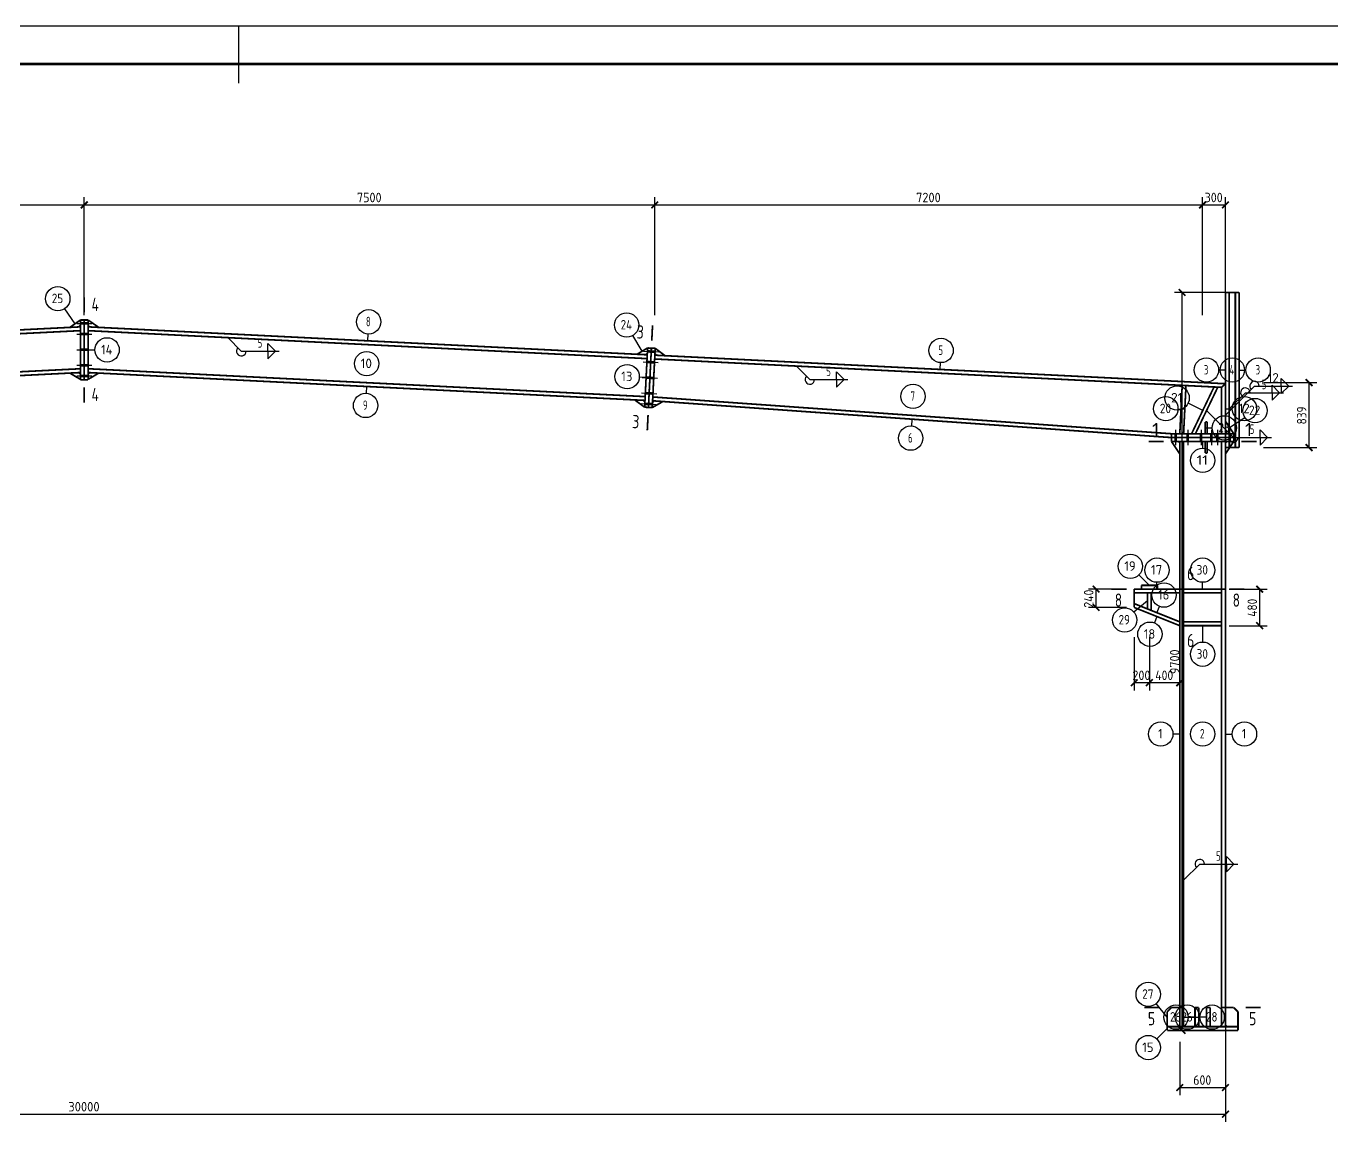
# Model space of a CAD drawing. Extents: x 14207793 to 14719554, y -1675802 to -1228715.
# Drawn here: x 14372592 to 14406920, y -1278783 to -1249743 of the extents above; entities that cross this region are included whole.
import ezdxf
from ezdxf.enums import TextEntityAlignment as Align

# ---------------------------------------------------------------- set-up
doc = ezdxf.new("R2010")
doc.units = 0
doc.header["$LTSCALE"] = 500
doc.header["$MEASUREMENT"] = 0
doc.linetypes.add('6', pattern=[8.75, 5, -1.25, 1.25, -1.25])
for name, color, linetype in [('10', 1, 'CONTINUOUS'), ('111', 253, '6'), ('114', 2, 'CONTINUOUS'), ('14', 2, 'CONTINUOUS'), ('图框外框__细线', 253, 'CONTINUOUS'), ('尺寸标注', 253, 'CONTINUOUS'), ('柱子', 3, 'CONTINUOUS'), ('焊缝标注', 253, 'CONTINUOUS'), ('编号标注', 253, 'CONTINUOUS')]:
    doc.layers.add(name, color=color, linetype=linetype)
doc.styles.get("Standard").update_dxf_attribs({"font": 'SYSZ.shx', "width": 0.75, "bigfont": 'SYFS.shx'})

msp = doc.modelspace()

# ---------------------------------------------------------------- linework, layer by layer
at = {"layer": '10', "const_width": 45}
for points in [[(14374121.4, -1256868.36), (14374121.4, -1257268.36)], [(14389060.47, -1257609.34), (14389040.5, -1258008.84)], [(14374121.4, -1259638.36), (14374121.4, -1259238.36)], [(14388922.64, -1260365.9), (14388942.62, -1259966.4)], [(14402101.4, -1260658.43), (14402501.4, -1260658.43)], [(14404941.41, -1260658.43), (14404541.41, -1260658.43)], [(14402921.4, -1263943.36), (14402921.4, -1264343.36)], [(14401121.4, -1264543.36), (14401521.4, -1264543.36)], [(14404621.4, -1264543.36), (14404221.4, -1264543.36)], [(14402921.4, -1266103.36), (14402921.4, -1265703.36)], [(14401991.4, -1275543.36), (14402391.4, -1275543.36)], [(14405051.4, -1275543.36), (14404651.4, -1275543.36)]]:
    msp.add_lwpolyline(points, dxfattribs=at)
at = {"layer": '111'}
msp.add_line((14404121.4, -1274643.36), (14404121.4, -1280143.36), dxfattribs=at)
at = {"layer": '114'}
for p, q in [((14373921.4, -1257558.37), (14374321.4, -1257558.37)), ((14373921.4, -1257838.49), (14374321.4, -1257838.49)), ((14373921.4, -1258248.49), (14374321.4, -1258248.49)), ((14388826.27, -1258288.49), (14389225.77, -1258308.47)), ((14373921.4, -1258659.74), (14374321.4, -1258659.74)), ((14388812.28, -1258568.15), (14389211.78, -1258588.12)), ((14373921.4, -1258939.86), (14374321.4, -1258939.86)), ((14388791.81, -1258977.63), (14389191.31, -1258997.61)), ((14388771.34, -1259387.13), (14389170.84, -1259407.1)), ((14388757.35, -1259666.78), (14389156.85, -1259686.75)), ((14402811.41, -1260358.43), (14402811.41, -1260758.43)), ((14403131.41, -1260358.43), (14403131.41, -1260758.43)), ((14403481.4, -1260358.43), (14403481.4, -1260758.43)), ((14403751.4, -1260358.43), (14403751.4, -1260758.43)), ((14403911.4, -1260358.43), (14403911.4, -1260758.43)), ((14404231.4, -1260358.43), (14404231.4, -1260758.43))]:
    msp.add_line(p, q, dxfattribs=at)
at = {"layer": '114', "color": 1, "const_width": 70}
for points in [[(14374021.4, -1257558.37), (14374221.4, -1257558.37)], [(14374021.4, -1257838.49), (14374221.4, -1257838.49)], [(14374021.4, -1258248.49), (14374221.4, -1258248.49)], [(14388926.14, -1258293.48), (14389125.89, -1258303.48)], [(14374021.4, -1258659.74), (14374221.4, -1258659.74)], [(14388912.16, -1258573.14), (14389111.91, -1258583.13)], [(14374021.4, -1258939.86), (14374221.4, -1258939.86)], [(14388891.69, -1258982.63), (14389091.43, -1258992.62)], [(14388871.22, -1259392.12), (14389070.96, -1259402.1)], [(14388857.23, -1259671.77), (14389056.98, -1259681.76)], [(14402811.41, -1260458.43), (14402811.41, -1260658.43)], [(14403131.41, -1260458.43), (14403131.41, -1260658.43)], [(14403481.4, -1260458.43), (14403481.4, -1260658.43)], [(14403751.4, -1260458.43), (14403751.4, -1260658.43)], [(14403911.4, -1260458.43), (14403911.4, -1260658.43)], [(14404231.4, -1260458.43), (14404231.4, -1260658.43)]]:
    msp.add_lwpolyline(points, dxfattribs=at)
at = {"layer": '14', "const_width": 45}
for points in [[(14373741.75, -1257662.35), (14374021.4, -1257468.36)], [(14373981.46, -1257650.36), (14373741.75, -1257662.35)], [(14374021.4, -1257608.37), (14373981.46, -1257650.36)], [(14374021.4, -1257468.36), (14374021.4, -1257608.37)], [(14374021.4, -1257468.36), (14374121.4, -1257468.36)], [(14374021.4, -1259038.36), (14374021.4, -1257468.36)], [(14374121.4, -1257468.36), (14374121.4, -1259038.36)], [(14374121.4, -1257468.36), (14374221.4, -1257468.36)], [(14374121.4, -1259038.36), (14374121.4, -1257468.36)], [(14374221.4, -1257468.36), (14374501.05, -1257662.35)], [(14374221.4, -1257608.37), (14374221.4, -1257468.36)], [(14374221.4, -1257468.36), (14374221.4, -1259038.36)], [(14374261.35, -1257650.36), (14374221.4, -1257608.37)], [(14374501.05, -1257662.35), (14374261.35, -1257650.36)], [(14388651.98, -1258369.89), (14388930.63, -1258203.6)], [(14388881.7, -1258381.38), (14388651.98, -1258369.89)], [(14388852.74, -1259761.66), (14388930.63, -1258203.6)], [(14388923.65, -1258343.42), (14388881.7, -1258381.38)], [(14388930.63, -1258203.6), (14388923.65, -1258343.42)], [(14388930.63, -1258203.6), (14389030.51, -1258208.59)], [(14388952.61, -1259766.65), (14389030.51, -1258208.59)], [(14389030.51, -1258208.59), (14388952.61, -1259766.65)], [(14389030.51, -1258208.59), (14389130.38, -1258213.59)], [(14389130.38, -1258213.59), (14389052.48, -1259771.64)], [(14389123.39, -1258353.41), (14389130.38, -1258213.58)], [(14389161.34, -1258395.36), (14389123.39, -1258353.41)], [(14389130.38, -1258213.58), (14389391.06, -1258406.85)], [(14389391.06, -1258406.85), (14389161.34, -1258395.36)], [(14373741.75, -1258863.85), (14373981.46, -1258851.86)], [(14374021.4, -1259029.86), (14373741.75, -1258863.85)], [(14373981.46, -1258851.86), (14374021.4, -1258889.86)], [(14374021.4, -1258889.86), (14374021.4, -1259029.86)], [(14374121.4, -1259038.36), (14374021.4, -1259038.36)], [(14374221.4, -1259038.36), (14374121.4, -1259038.36)], [(14374221.4, -1258889.87), (14374261.35, -1258851.87)], [(14374501.05, -1258863.85), (14374221.4, -1259029.87)], [(14374221.4, -1259029.87), (14374221.4, -1258889.87)], [(14374261.35, -1258851.87), (14374501.05, -1258863.85)], [(14404021.4, -1259238.49), (14404121.4, -1259143.36)], [(14404121.4, -1259143.36), (14404121.4, -1260458.43)], [(14402984.99, -1259186.67), (14402921.41, -1260458.43)], [(14403084.75, -1259191.66), (14402984.99, -1259186.67)], [(14403021.41, -1260458.43), (14403084.75, -1259191.66)], [(14403231.41, -1260458.43), (14403821.65, -1259228.5)], [(14403921.52, -1259233.49), (14403331.41, -1260458.43)], [(14403821.65, -1259228.5), (14403921.52, -1259233.49)], [(14404021.41, -1260458.43), (14404021.4, -1259238.49)], [(14388592.06, -1259568.4), (14388821.78, -1259579.88)], [(14388852.74, -1259761.66), (14388592.06, -1259568.4)], [(14388821.78, -1259579.88), (14388859.73, -1259621.83)], [(14388859.73, -1259621.83), (14388852.74, -1259761.66)], [(14388952.61, -1259766.65), (14388852.74, -1259761.66)], [(14389052.48, -1259771.64), (14388952.61, -1259766.65)], [(14389330.8, -1259610.96), (14389052.48, -1259771.64)], [(14389052.48, -1259771.64), (14389059.47, -1259631.82)], [(14389059.47, -1259631.82), (14389101.37, -1259594.7)], [(14389101.37, -1259594.7), (14389330.8, -1259610.96)], [(14403591.4, -1260148.43), (14403591.4, -1260458.43)], [(14403641.4, -1260148.43), (14403591.4, -1260148.43)], [(14403641.4, -1260458.43), (14403641.4, -1260148.43)], [(14404121.4, -1260128.43), (14404341.4, -1260458.43)], [(14404121.4, -1260418.43), (14404121.4, -1260128.43)], [(14402701.4, -1260558.43), (14402701.4, -1260458.43)], [(14402701.4, -1260458.43), (14404341.41, -1260458.43)], [(14402921.41, -1260458.43), (14403021.41, -1260458.43)], [(14403331.41, -1260458.43), (14403231.41, -1260458.43)], [(14403591.4, -1260458.43), (14403641.4, -1260458.43)], [(14404121.4, -1260458.43), (14404021.41, -1260458.43)], [(14404161.4, -1260458.43), (14404121.4, -1260418.43)], [(14404341.4, -1260458.43), (14404161.4, -1260458.43)], [(14404341.41, -1260458.43), (14404341.41, -1260558.43)], [(14404341.41, -1260558.43), (14402701.4, -1260558.43)], [(14402701.4, -1260658.43), (14402701.4, -1260558.43)], [(14402701.4, -1260558.43), (14404341.41, -1260558.43)], [(14402701.4, -1260658.43), (14402881.41, -1260658.43)], [(14402921.41, -1260988.43), (14402701.4, -1260658.43)], [(14404341.41, -1260658.43), (14402701.4, -1260658.43)], [(14402881.41, -1260658.43), (14402921.41, -1260698.43)], [(14402921.41, -1260698.43), (14402921.41, -1260988.43)], [(14403591.4, -1260658.43), (14403641.4, -1260658.43)], [(14403591.4, -1260968.43), (14403591.4, -1260658.43)], [(14403641.4, -1260658.43), (14403641.4, -1260968.43)], [(14404121.4, -1260698.43), (14404161.4, -1260658.43)], [(14404341.4, -1260658.43), (14404121.4, -1260988.43)], [(14404121.4, -1260988.43), (14404121.4, -1260698.43)], [(14404161.4, -1260658.43), (14404341.4, -1260658.43)], [(14404341.41, -1260558.43), (14404341.41, -1260658.43)], [(14403641.4, -1260968.43), (14403591.4, -1260968.43)], [(14401721.4, -1264643.36), (14401721.4, -1264543.36)], [(14401721.4, -1264543.36), (14402921.4, -1264543.36)], [(14402921.4, -1264643.36), (14401721.4, -1264643.36)], [(14401721.4, -1264643.36), (14401721.4, -1264923.36)], [(14402921.4, -1264643.36), (14401721.4, -1264643.36)], [(14401911.4, -1264443.36), (14401911.4, -1264543.36)], [(14402331.4, -1264443.36), (14401911.4, -1264443.36)], [(14401911.4, -1264543.36), (14402331.4, -1264543.36)], [(14402071.4, -1264643.36), (14402171.4, -1264643.36)], [(14402071.4, -1265063.36), (14402071.4, -1264643.36)], [(14402171.4, -1264643.36), (14402171.4, -1265103.36)], [(14402331.4, -1264543.36), (14402331.4, -1264443.36)], [(14402921.4, -1264543.36), (14402921.4, -1264643.36)], [(14402921.4, -1265403.36), (14402921.4, -1264643.36)], [(14403021.4, -1264643.36), (14403021.4, -1264543.36)], [(14403021.4, -1264543.36), (14404021.4, -1264543.36)], [(14404021.4, -1264643.36), (14403021.4, -1264643.36)], [(14404021.4, -1264543.36), (14404021.4, -1264643.36)], [(14401721.4, -1265023.36), (14401721.4, -1264923.36)], [(14401721.4, -1264923.36), (14402921.4, -1265403.36)], [(14401721.4, -1264923.36), (14402921.4, -1265403.36)], [(14402921.4, -1265503.36), (14401721.4, -1265023.36)], [(14402171.4, -1265103.36), (14402071.4, -1265063.36)], [(14402921.4, -1265403.36), (14402921.4, -1265503.36)], [(14403021.4, -1265503.36), (14403021.4, -1265403.36)], [(14403021.4, -1265403.36), (14404021.4, -1265403.36)], [(14404021.4, -1265503.36), (14403021.4, -1265503.36)], [(14404021.4, -1265403.36), (14404021.4, -1265503.36)], [(14402591.4, -1275653.36), (14402701.4, -1275543.36)], [(14402701.4, -1275543.36), (14402921.4, -1275543.36)], [(14402921.4, -1275543.36), (14403021.4, -1275543.36)], [(14402921.4, -1276043.36), (14402921.4, -1275543.36)], [(14402921.4, -1275543.36), (14402921.4, -1276003.36)], [(14403021.4, -1275543.36), (14403021.4, -1276043.36)], [(14403321.4, -1275543.36), (14403421.4, -1275543.36)], [(14403321.4, -1276043.36), (14403321.4, -1275543.36)], [(14403421.4, -1275543.36), (14403421.4, -1276043.36)], [(14403621.4, -1275543.36), (14403721.4, -1275543.36)], [(14403621.4, -1276043.36), (14403621.4, -1275543.36)], [(14403721.4, -1275543.36), (14403721.4, -1276043.36)], [(14404021.4, -1275543.36), (14404121.4, -1275543.36)], [(14404021.4, -1276043.36), (14404021.4, -1275543.36)], [(14404121.4, -1275543.36), (14404121.4, -1276043.36)], [(14404341.4, -1275543.36), (14404121.4, -1275543.36)], [(14404121.4, -1275543.36), (14404121.4, -1276003.36)], [(14404451.4, -1275653.36), (14404341.4, -1275543.36)], [(14402591.4, -1276043.36), (14402591.4, -1275653.36)], [(14404451.4, -1276043.36), (14404451.4, -1275653.36)], [(14402881.4, -1276043.36), (14402591.4, -1276043.36)], [(14402591.4, -1276043.36), (14404451.4, -1276043.36)], [(14402591.4, -1276143.36), (14402591.4, -1276043.36)], [(14404451.4, -1276143.36), (14402591.4, -1276143.36)], [(14402921.4, -1276003.36), (14402881.4, -1276043.36)], [(14403021.4, -1276043.36), (14402921.4, -1276043.36)], [(14403421.4, -1276043.36), (14403321.4, -1276043.36)], [(14403721.4, -1276043.36), (14403621.4, -1276043.36)], [(14404121.4, -1276043.36), (14404021.4, -1276043.36)], [(14404121.4, -1276003.36), (14404161.4, -1276043.36)], [(14404161.4, -1276043.36), (14404451.4, -1276043.36)], [(14404451.4, -1276043.36), (14404451.4, -1276143.36)]]:
    msp.add_lwpolyline(points, dxfattribs=at)
at = {"layer": '图框外框__细线'}
msp.add_line((14378171.4, -1249743.36), (14378171.4, -1251243.36), dxfattribs=at)
msp.add_lwpolyline([(14333621.4, -1291743.36), (14422721.4, -1291743.36), (14422721.4, -1249743.36), (14333621.4, -1249743.36), (14333621.4, -1291743.36)], dxfattribs=at)
at = {"layer": '图框外框__细线', "const_width": 70}
msp.add_lwpolyline([(14336121.4, -1290743.36), (14421721.4, -1290743.36), (14421721.4, -1250743.36), (14336121.4, -1250743.36), (14336121.4, -1290743.36)], dxfattribs=at)
at = {"layer": '尺寸标注'}
for p, q in [((14374121.4, -1257343.36), (14374121.4, -1254243.36)), ((14374121.4, -1257343.36), (14374121.4, -1254243.36)), ((14389121.4, -1257343.36), (14389121.4, -1254243.36)), ((14389121.4, -1257343.36), (14389121.4, -1254243.36)), ((14403521.4, -1257343.36), (14403521.4, -1254243.36)), ((14403521.4, -1257343.36), (14403521.4, -1254243.36)), ((14404121.4, -1257343.36), (14404121.4, -1254243.36)), ((14359121.4, -1254443.36), (14374121.4, -1254443.36)), ((14374121.4, -1254443.36), (14389121.4, -1254443.36)), ((14389121.4, -1254443.36), (14403521.4, -1254443.36)), ((14403521.4, -1254443.36), (14404121.4, -1254443.36)), ((14404181.4, -1256743.36), (14402781.4, -1256743.36)), ((14402981.4, -1276143.36), (14402981.4, -1256743.36)), ((14405121.4, -1259113.36), (14406521.4, -1259113.36)), ((14406321.4, -1260822.43), (14406321.4, -1259113.36)), ((14405121.4, -1260822.43), (14406521.4, -1260822.43)), ((14401521.4, -1264543.36), (14400521.4, -1264543.36)), ((14400721.4, -1265023.36), (14400721.4, -1264543.36)), ((14404221.4, -1264543.36), (14405221.4, -1264543.36)), ((14405021.4, -1265503.36), (14405021.4, -1264543.36)), ((14401521.4, -1265023.36), (14400521.4, -1265023.36)), ((14404221.4, -1265503.36), (14405221.4, -1265503.36)), ((14401721.4, -1265803.36), (14401721.4, -1267203.36)), ((14402121.4, -1265803.36), (14402121.4, -1267203.36)), ((14402121.4, -1265803.36), (14402121.4, -1267203.36)), ((14402921.4, -1265803.36), (14402921.4, -1267203.36)), ((14402121.4, -1267003.36), (14401721.4, -1267003.36)), ((14402921.4, -1267003.36), (14402121.4, -1267003.36)), ((14404181.4, -1276143.36), (14402781.4, -1276143.36)), ((14402921.4, -1276443.36), (14402921.4, -1277843.36)), ((14404121.4, -1276443.36), (14404121.4, -1278543.36)), ((14404121.4, -1276443.36), (14404121.4, -1277843.36)), ((14402921.4, -1277643.36), (14404121.4, -1277643.36)), ((14344121.4, -1278343.36), (14404121.4, -1278343.36))]:
    msp.add_line(p, q, dxfattribs=at)
at = {"layer": '尺寸标注', "const_width": 45}
for points in [[(14374033.01, -1254531.75), (14374209.79, -1254354.97)], [(14374033.01, -1254531.75), (14374209.79, -1254354.97)], [(14389033.01, -1254531.75), (14389209.79, -1254354.97)], [(14389033.01, -1254531.75), (14389209.79, -1254354.97)], [(14403433.01, -1254531.75), (14403609.78, -1254354.97)], [(14403433.01, -1254531.75), (14403609.78, -1254354.97)], [(14404033.01, -1254531.75), (14404209.78, -1254354.97)], [(14402893.01, -1256654.97), (14403069.78, -1256831.75)], [(14406233.01, -1259024.97), (14406409.78, -1259201.75)], [(14406233.01, -1260734.04), (14406409.78, -1260910.82)], [(14400633.01, -1264454.97), (14400809.78, -1264631.75)], [(14404933.01, -1264454.97), (14405109.78, -1264631.75)], [(14400633.01, -1264934.98), (14400809.78, -1265111.75)], [(14404933.01, -1265414.98), (14405109.78, -1265591.75)], [(14401633.01, -1267091.75), (14401809.78, -1266914.98)], [(14402033.01, -1267091.75), (14402209.78, -1266914.98)], [(14402033.01, -1267091.75), (14402209.78, -1266914.98)], [(14402833.01, -1267091.75), (14403009.78, -1266914.98)], [(14402893.01, -1276054.97), (14403069.78, -1276231.75)], [(14402833.01, -1277731.75), (14403009.78, -1277554.97)], [(14404033.01, -1277731.75), (14404209.78, -1277554.97)], [(14404033.01, -1278431.75), (14404209.78, -1278254.98)]]:
    msp.add_lwpolyline(points, dxfattribs=at)
at = {"layer": '柱子', "const_width": 45}
for points in [[(14404121.4, -1256743.36), (14404481.4, -1256743.36)], [(14404121.4, -1256743.36), (14404221.4, -1256743.36)], [(14404121.4, -1260822.43), (14404121.4, -1256743.36)], [(14404221.4, -1260822.43), (14404221.4, -1256743.36)], [(14404381.4, -1256743.36), (14404481.4, -1256743.36)], [(14404381.4, -1260822.43), (14404381.4, -1256743.36)], [(14404481.4, -1260822.43), (14404481.4, -1256743.36)], [(14359321.15, -1258383.38), (14374021.4, -1257648.36)], [(14359326.14, -1258483.25), (14374021.4, -1257748.49)], [(14374221.4, -1257648.36), (14388921.64, -1258383.37)], [(14374221.4, -1257748.49), (14388916.65, -1258483.25)], [(14389121.4, -1258393.36), (14404121.4, -1259143.36)], [(14359376.08, -1259482), (14374021.4, -1258749.73)], [(14374221.4, -1258749.74), (14388866.71, -1259482)], [(14389116.41, -1258493.24), (14404021.4, -1259238.49)], [(14359381.08, -1259581.88), (14374021.4, -1258849.86)], [(14374221.4, -1258849.87), (14388861.72, -1259581.88)], [(14389066.47, -1259491.97), (14402701.4, -1260458.43)], [(14389061.48, -1259591.87), (14402701.4, -1260558.68)], [(14403021.41, -1260658.43), (14402921.41, -1260658.43)], [(14402921.41, -1264543.36), (14402921.41, -1260658.43)], [(14403021.41, -1264543.36), (14403021.41, -1260658.43)], [(14404121.4, -1260658.43), (14404021.41, -1260658.43)], [(14404021.41, -1264543.36), (14404021.41, -1260658.43)], [(14404121.4, -1264543.36), (14404121.4, -1260658.43)], [(14404121.4, -1260822.43), (14404481.4, -1260822.43)], [(14403021.4, -1264543.36), (14402921.4, -1264543.36)], [(14402921.4, -1276043.36), (14402921.4, -1264543.36)], [(14404021.4, -1264543.36), (14403021.4, -1264543.36)], [(14403021.4, -1276043.36), (14403021.4, -1264543.36)], [(14404121.4, -1264543.36), (14404021.4, -1264543.36)], [(14404021.4, -1276043.36), (14404021.4, -1264543.36)], [(14404121.4, -1276043.36), (14404121.4, -1264543.36)]]:
    msp.add_lwpolyline(points, dxfattribs=at)
at = {"layer": '焊缝标注'}
for p, q in [((14377895.22, -1257932.18), (14378247.78, -1258286.72)), ((14378947.78, -1258286.72), (14378947.78, -1258086.72)), ((14378947.78, -1258086.72), (14379147.78, -1258286.72)), ((14378247.78, -1258286.72), (14379247.78, -1258286.72)), ((14378947.78, -1258286.72), (14378947.78, -1258486.72)), ((14378947.78, -1258486.72), (14379147.78, -1258286.72)), ((14392842.65, -1258679.55), (14393195.22, -1259034.09)), ((14393195.22, -1259034.09), (14394195.22, -1259034.09)), ((14393895.22, -1259034.09), (14393895.22, -1258834.09)), ((14393895.22, -1258834.09), (14394095.22, -1259034.09)), ((14393895.22, -1259034.09), (14393895.22, -1259234.09)), ((14393895.22, -1259234.09), (14394095.22, -1259034.09)), ((14405585.38, -1259204.53), (14405585.38, -1259004.53)), ((14405585.38, -1259004.53), (14405785.38, -1259204.53)), ((14404121.4, -1259967.9), (14404885.38, -1259204.53)), ((14404221.4, -1259802.66), (14404645.83, -1259378.57)), ((14404645.83, -1259378.57), (14405645.83, -1259378.57)), ((14404885.38, -1259204.53), (14405885.38, -1259204.53)), ((14405345.83, -1259378.57), (14405345.83, -1259178.57)), ((14405345.83, -1259178.57), (14405545.83, -1259378.57)), ((14405345.83, -1259378.57), (14405345.83, -1259578.57)), ((14405345.83, -1259578.57), (14405545.83, -1259378.57)), ((14405585.38, -1259204.53), (14405585.38, -1259404.53)), ((14405585.38, -1259404.53), (14405785.38, -1259204.53)), ((14403626.47, -1259845.96), (14404331.6, -1260555.04)), ((14405031.6, -1260555.04), (14405031.6, -1260355.04)), ((14405031.6, -1260355.04), (14405231.6, -1260555.04)), ((14404331.6, -1260555.04), (14405331.6, -1260555.04)), ((14405031.6, -1260555.04), (14405031.6, -1260755.04)), ((14405031.6, -1260755.04), (14405231.6, -1260555.04)), ((14403021.4, -1272197.13), (14403445.83, -1271773.03)), ((14403445.83, -1271773.03), (14404445.83, -1271773.03)), ((14404145.83, -1271773.03), (14404145.83, -1271573.03)), ((14404145.83, -1271573.03), (14404345.83, -1271773.03)), ((14404145.83, -1271773.03), (14404145.83, -1271973.03)), ((14404145.83, -1271973.03), (14404345.83, -1271773.03))]:
    msp.add_line(p, q, dxfattribs=at)
for centre, start, end in [((14378247.78, -1258286.72), 134.840249, 0), ((14393195.22, -1259034.09), 134.840249, 0), ((14404885.38, -1259204.53), 0, 224.977286), ((14404645.83, -1259378.57), 0, 224.97724), ((14404331.6, -1260555.04), 134.840311, 0), ((14403445.83, -1271773.03), 0, 224.97724)]:
    msp.add_arc(centre, 125, start, end, dxfattribs=at)
for points in [[(14377895.22, -1257932.18), (14377955.09, -1258013.67), (14377976.36, -1257992.51)], [(14392842.65, -1258679.55), (14392902.53, -1258761.04), (14392923.8, -1258739.88)], [(14404221.4, -1259802.66), (14404302.74, -1259742.59), (14404281.54, -1259721.37)], [(14403626.47, -1259845.96), (14403686.34, -1259927.44), (14403707.62, -1259906.29)], [(14404121.4, -1259967.9), (14404202.74, -1259907.82), (14404181.54, -1259886.6)], [(14403021.4, -1272197.13), (14403102.74, -1272137.06), (14403081.54, -1272115.84)]]:
    msp.add_solid(points, dxfattribs=at)
at = {"layer": '编号标注'}
for p, q in [((14373881.58, -1257565.36), (14373608, -1257170.96)), ((14381571.52, -1258015.87), (14381580.52, -1257836.09)), ((14388791.31, -1258286.75), (14388545.33, -1257874.56)), ((14374221.4, -1258253.36), (14374401.4, -1258253.36)), ((14396621.4, -1258768.36), (14396630.39, -1258588.59)), ((14404121.4, -1258782.9), (14403941.4, -1258782.9)), ((14404481.4, -1258782.9), (14404661.4, -1258782.9)), ((14388891.69, -1258982.63), (14388711.91, -1258973.64)), ((14381541.56, -1259215.87), (14381532.57, -1259395.65)), ((14403053.08, -1259825.04), (14402873.3, -1259816.06)), ((14403526.53, -1259843.46), (14403138.86, -1259657.42)), ((14404121.4, -1259800.89), (14404301.4, -1259800.89)), ((14395881.44, -1260075.28), (14395868.71, -1260254.83)), ((14404231.4, -1260293.43), (14404630.78, -1260027.17)), ((14403591.4, -1260303.43), (14403771.4, -1260303.43)), ((14403521.41, -1260658.43), (14403521.41, -1260838.43)), ((14402121.4, -1264443.36), (14401847.68, -1264169.64)), ((14402321.4, -1264543.36), (14402321.4, -1264363.36)), ((14403521.4, -1264543.36), (14403521.4, -1264363.36)), ((14402071.4, -1264853.36), (14401717.23, -1265148.5)), ((14402321.4, -1265263.36), (14402254.55, -1265430.49)), ((14402321.4, -1265163.36), (14402388.25, -1264996.24)), ((14403521.4, -1265503.36), (14403521.4, -1265933.36)), ((14402921.4, -1268350.89), (14402741.4, -1268350.89)), ((14404121.4, -1268350.89), (14404301.4, -1268350.89)), ((14402591.4, -1275793.36), (14402296.26, -1275439.19)), ((14403021.4, -1275793.36), (14403451.4, -1275793.36)), ((14403321.4, -1275793.36), (14403141.4, -1275793.36)), ((14403621.4, -1275793.36), (14403441.4, -1275793.36)), ((14402591.4, -1276093.36), (14402317.68, -1276367.09))]:
    msp.add_line(p, q, dxfattribs=at)
at = {"layer": '编号标注', "const_width": 10}
for points in [[(14373886.58, -1257565.36, 1), (14373876.58, -1257565.36, 1), (14373886.58, -1257565.36, 1)], [(14381576.52, -1258015.87, 1), (14381566.52, -1258015.87, 1), (14381576.52, -1258015.87, 1)], [(14374226.4, -1258253.36, 1), (14374216.4, -1258253.36, 1), (14374226.4, -1258253.36, 1)], [(14388796.31, -1258286.75, 1), (14388786.31, -1258286.75, 1), (14388796.31, -1258286.75, 1)], [(14396626.4, -1258768.36, 1), (14396616.4, -1258768.36, 1), (14396626.4, -1258768.36, 1)], [(14404126.4, -1258782.9, 1), (14404116.4, -1258782.9, 1), (14404126.4, -1258782.9, 1)], [(14404486.4, -1258782.9, 1), (14404476.4, -1258782.9, 1), (14404486.4, -1258782.9, 1)], [(14388896.69, -1258982.63, 1), (14388886.69, -1258982.63, 1), (14388896.69, -1258982.63, 1)], [(14381546.56, -1259215.87, 1), (14381536.56, -1259215.87, 1), (14381546.56, -1259215.87, 1)], [(14403058.08, -1259825.04, 1), (14403048.08, -1259825.04, 1), (14403058.08, -1259825.04, 1)], [(14404126.4, -1259800.89, 1), (14404116.4, -1259800.89, 1), (14404126.4, -1259800.89, 1)], [(14395886.44, -1260075.28, 1), (14395876.44, -1260075.28, 1), (14395886.44, -1260075.28, 1)], [(14403531.53, -1259843.46, 1), (14403521.53, -1259843.46, 1), (14403531.53, -1259843.46, 1)], [(14403596.4, -1260303.43, 1), (14403586.4, -1260303.43, 1), (14403596.4, -1260303.43, 1)], [(14404236.4, -1260293.43, 1), (14404226.4, -1260293.43, 1), (14404236.4, -1260293.43, 1)], [(14403526.4, -1260658.43, 1), (14403516.41, -1260658.43, 1), (14403526.4, -1260658.43, 1)], [(14402126.4, -1264443.36, 1), (14402116.4, -1264443.36, 1), (14402126.4, -1264443.36, 1)], [(14402326.4, -1264543.36, 1), (14402316.4, -1264543.36, 1), (14402326.4, -1264543.36, 1)], [(14403526.4, -1264543.36, 1), (14403516.4, -1264543.36, 1), (14403526.4, -1264543.36, 1)], [(14402076.4, -1264853.36, 1), (14402066.4, -1264853.36, 1), (14402076.4, -1264853.36, 1)], [(14402326.4, -1265163.36, 1), (14402316.4, -1265163.36, 1), (14402326.4, -1265163.36, 1)], [(14402326.4, -1265263.36, 1), (14402316.4, -1265263.36, 1), (14402326.4, -1265263.36, 1)], [(14403526.4, -1265503.36, 1), (14403516.4, -1265503.36, 1), (14403526.4, -1265503.36, 1)], [(14402926.4, -1268350.89, 1), (14402916.4, -1268350.89, 1), (14402926.4, -1268350.89, 1)], [(14404126.4, -1268350.89, 1), (14404116.4, -1268350.89, 1), (14404126.4, -1268350.89, 1)], [(14402596.4, -1275793.36, 1), (14402586.4, -1275793.36, 1), (14402596.4, -1275793.36, 1)], [(14403026.4, -1275793.36, 1), (14403016.4, -1275793.36, 1), (14403026.4, -1275793.36, 1)], [(14403326.4, -1275793.36, 1), (14403316.4, -1275793.36, 1), (14403326.4, -1275793.36, 1)], [(14403626.4, -1275793.36, 1), (14403616.4, -1275793.36, 1), (14403626.4, -1275793.36, 1)], [(14402596.4, -1276093.36, 1), (14402586.4, -1276093.36, 1), (14402596.4, -1276093.36, 1)]]:
    msp.add_lwpolyline(points, format="xyb", dxfattribs=at)
at = {"layer": '编号标注'}
for centre in [(14373425.61, -1256908.02), (14381596.49, -1257516.5), (14388381.34, -1257599.78), (14374721.4, -1258253.36), (14396646.37, -1258268.99), (14381544.06, -1258615.25), (14388392.31, -1258957.66), (14403621.4, -1258782.9), (14404301.4, -1258782.9), (14404981.4, -1258782.9), (14381516.59, -1259715.25), (14395908.91, -1259475.83), (14402553.7, -1259800.07), (14402850.35, -1259518.97), (14404621.4, -1259800.89), (14404897.03, -1259849.66), (14404091.4, -1260303.43), (14395846.09, -1260574.02), (14403521.41, -1261158.43), (14401621.4, -1263943.36), (14402321.4, -1264043.36), (14403521.4, -1264043.36), (14402507.09, -1264699.12), (14401471.4, -1265353.36), (14402135.71, -1265727.6), (14403521.4, -1266253.36), (14402421.4, -1268350.89), (14403521.4, -1268350.89), (14404621.4, -1268350.89), (14402091.4, -1275193.36), (14402821.4, -1275793.36), (14403121.4, -1275793.36), (14403771.4, -1275793.36), (14402091.4, -1276593.36)]:
    msp.add_circle(centre, 320, dxfattribs=at)

# ---------------------------------------------------------------- texts
at = {"layer": '10'}
for s, width, p, p2 in [('4', 0.756006, (14374313.4, -1257232.86), (14374502.4, -1257232.86)), ('4', 0.756006, (14374313.4, -1259602.86), (14374502.4, -1259602.86)), ('1', 2.268018, (14402193.41, -1260522.93), (14402382.41, -1260522.93)), ('1', 2.268018, (14404633.41, -1260522.93), (14404822.41, -1260522.93)), ('6', 0.872314, (14403113.4, -1264307.86), (14403302.41, -1264307.86)), ('8', 0.810006, (14401213.4, -1265007.86), (14401402.41, -1265007.86)), ('8', 0.810006, (14404313.4, -1265007.86), (14404502.41, -1265007.86)), ('6', 0.872314, (14403113.4, -1266067.86), (14403302.41, -1266067.86)), ('5', 0.810006, (14402083.41, -1276007.86), (14402272.41, -1276007.86)), ('5', 0.810006, (14404743.4, -1276007.86), (14404932.4, -1276007.86))]:
    msp.add_text(s, height=350, dxfattribs=dict(at, width=width)).set_placement(p, p2, align=Align.FIT)
for rotation, width, p, p2 in [(357.138242, 0.809996, (14388634.78, -1257953.01), (14388823.54, -1257962.45)), (357.137318, 0.809997, (14388516.93, -1260310.07), (14388705.7, -1260319.51))]:
    msp.add_text('3', height=350, rotation=rotation, dxfattribs=dict(at, width=width)).set_placement(p, p2, align=Align.FIT)
at = {"layer": '尺寸标注'}
for s, width, p, p2 in [('7500', 0.735001, (14381288.9, -1254373.36), (14381936.4, -1254373.36)), ('7200', 0.734997, (14395988.9, -1254373.36), (14396636.4, -1254373.36)), ('300', 0.734996, (14403576.4, -1254373.36), (14404048.9, -1254373.36)), ('200', 0.734996, (14401676.4, -1266933.36), (14402148.9, -1266933.36)), ('400', 0.734996, (14402276.4, -1266933.36), (14402748.9, -1266933.36)), ('600', 0.734996, (14403276.4, -1277573.36), (14403748.9, -1277573.36)), ('30000', 0.735001, (14373701.4, -1278273.36), (14374523.9, -1278273.36))]:
    msp.add_text(s, height=250, dxfattribs=dict(at, width=width)).set_placement(p, p2, align=Align.FIT)
for s, width, p, p2 in [('839', 0.748864, (14406251.4, -1260212.89), (14406251.4, -1259740.4)), ('240', 0.735001, (14400651.4, -1265028.36), (14400651.4, -1264555.86)), ('480', 0.735001, (14404951.4, -1265268.36), (14404951.4, -1264795.86)), ('9700', 0.734999, (14402911.4, -1266775.86), (14402911.4, -1266128.36))]:
    msp.add_text(s, height=250, rotation=90, dxfattribs=dict(at, width=width)).set_placement(p, p2, align=Align.FIT)
at = {"layer": '焊缝标注'}
for s, width, p, p2 in [('5', 0.735004, (14378677.78, -1258196.72), (14378800.28, -1258196.72)), ('5', 0.734985, (14393625.22, -1258944.09), (14393747.72, -1258944.09)), ('5', 0.734985, (14405075.83, -1259288.57), (14405198.33, -1259288.57)), ('12', 0.832993, (14405227.88, -1259114.52), (14405525.37, -1259114.52)), ('5', 0.734985, (14404761.6, -1260465.04), (14404884.1, -1260465.04)), ('5', 0.734985, (14403875.83, -1271683.03), (14403998.33, -1271683.03))]:
    msp.add_text(s, height=250, dxfattribs=dict(at, width=width)).set_placement(p, p2, align=Align.FIT)
at = {"layer": '编号标注'}
for s, width, p, p2 in [('25', 0.735002, (14373268.11, -1257025.52), (14373565.61, -1257025.52)), ('8', 0.735004, (14381526.49, -1257633.99), (14381648.99, -1257633.99)), ('24', 0.713994, (14388223.84, -1257717.28), (14388521.34, -1257717.28)), ('14', 0.806131, (14374563.9, -1258370.87), (14374861.4, -1258370.87)), ('5', 0.734985, (14396576.37, -1258386.49), (14396698.87, -1258386.49)), ('10', 0.833002, (14381386.56, -1258732.75), (14381684.06, -1258732.75)), ('3', 0.734985, (14403551.4, -1258900.39), (14403673.9, -1258900.39)), ('4', 0.685986, (14404231.4, -1258900.39), (14404353.89, -1258900.39)), ('3', 0.734985, (14404911.4, -1258900.39), (14405033.89, -1258900.39)), ('13', 0.83301, (14388234.8, -1259075.16), (14388532.31, -1259075.16)), ('7', 0.734985, (14395838.9, -1259593.33), (14395961.4, -1259593.33)), ('21', 0.999592, (14402692.85, -1259636.47), (14402990.35, -1259636.47)), ('9', 0.791542, (14381446.59, -1259832.75), (14381569.09, -1259832.75)), ('20', 0.734994, (14402396.2, -1259917.57), (14402693.7, -1259917.57)), ('12', 0.832993, (14404463.9, -1259918.4), (14404761.4, -1259918.4)), ('22', 0.734994, (14404739.53, -1259967.17), (14405037.03, -1259967.17)), ('23', 0.734994, (14403933.9, -1260420.93), (14404231.4, -1260420.93)), ('6', 0.791523, (14395776.09, -1260691.53), (14395898.58, -1260691.53)), ('11', 1.18999, (14403363.9, -1261275.93), (14403661.4, -1261275.93)), ('19', 0.861717, (14401463.9, -1264060.86), (14401761.4, -1264060.86)), ('17', 0.832993, (14402163.9, -1264160.86), (14402461.4, -1264160.86)), ('30', 0.734994, (14403363.9, -1264160.86), (14403661.4, -1264160.86)), ('16', 0.861717, (14402349.59, -1264816.62), (14402647.09, -1264816.62)), ('29', 0.757267, (14401313.9, -1265470.86), (14401611.4, -1265470.86)), ('18', 0.832993, (14401978.21, -1265845.1), (14402275.7, -1265845.1)), ('30', 0.734994, (14403363.9, -1266370.86), (14403661.4, -1266370.86)), ('1', 2.057959, (14402351.4, -1268468.4), (14402473.9, -1268468.4)), ('2', 0.734985, (14403451.4, -1268468.4), (14403573.9, -1268468.4)), ('1', 2.057959, (14404551.4, -1268468.4), (14404673.9, -1268468.4)), ('27', 0.734994, (14401933.9, -1275310.86), (14402231.4, -1275310.86)), ('26', 0.757267, (14402663.9, -1275910.86), (14402961.4, -1275910.86)), ('26', 0.757267, (14402963.9, -1275910.86), (14403261.4, -1275910.86)), ('28', 0.734994, (14403613.9, -1275910.86), (14403911.4, -1275910.86)), ('15', 0.832993, (14401933.9, -1276710.86), (14402231.4, -1276710.86))]:
    msp.add_text(s, height=250, dxfattribs=dict(at, width=width)).set_placement(p, p2, align=Align.FIT)

doc.saveas('drawing.dxf')
